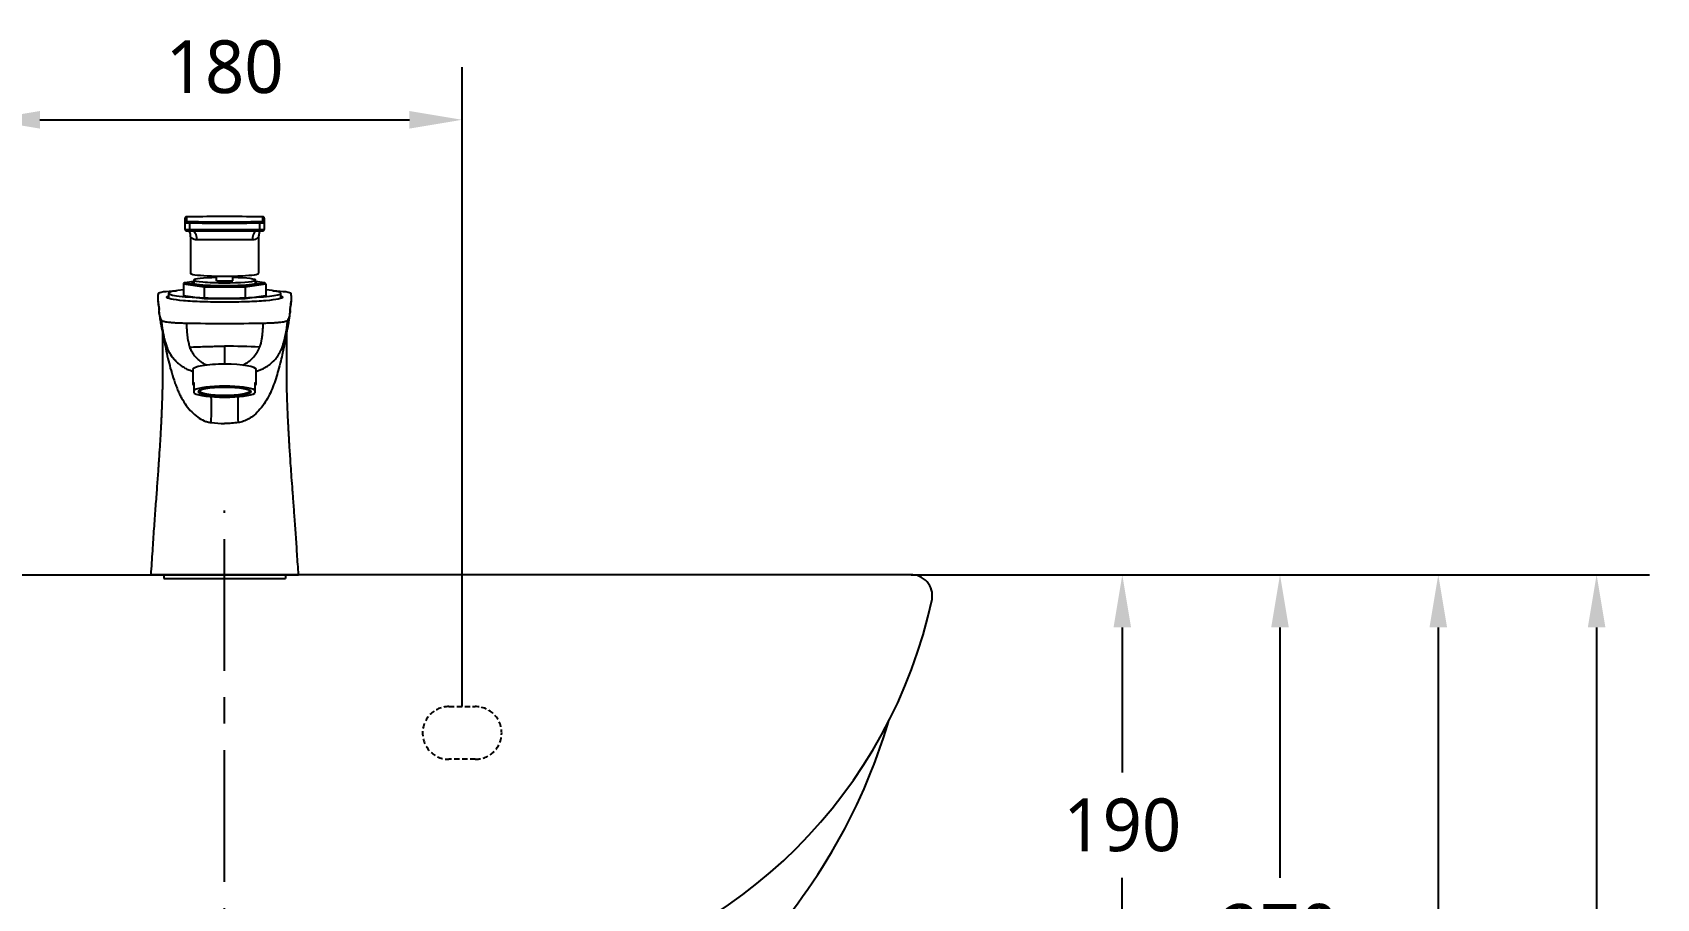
# Model space of a CAD drawing. Extents: x 6362 to 12807, y 0 to 2100.
# Drawn here: x 7489 to 8104, y 746 to 1075 of the extents above; entities that cross this region are included whole.
import ezdxf

# ---------------------------------------------------------------- set-up
doc = ezdxf.new("R2010")
doc.units = 0
doc.header["$LTSCALE"] = 20
doc.header["$MEASUREMENT"] = 0
for name, pattern in [('CENTER', [2, 1.25, -0.25, 0.25, -0.25]), ('HIDDEN', [0.375, 0.25, -0.125]), ('HIDDEN2', [0.1875, 0.125, -0.0625])]:
    doc.linetypes.add(name, pattern=pattern)
doc.layers.get('0').update_dxf_attribs({"linetype": 'CONTINUOUS'})
doc.layers.get('DEFPOINTS').update_dxf_attribs({"linetype": 'CONTINUOUS'})
for name, color, linetype in [('1', 1, 'CONTINUOUS'), ('7', 7, 'CONTINUOUS'), ('CENTER', 2, 'CENTER')]:
    doc.layers.add(name, color=color, linetype=linetype)
doc.layers.add('30', color=7, linetype='CONTINUOUS', true_color=0xffffff)
doc.styles.get("Standard").update_dxf_attribs({"font": 'NanumGothic.ttf'})
doc.dimstyles.get("Standard").update_dxf_attribs({"dimtxt": 2.5, "dimasz": 2, "dimexe": 2, "dimexo": 1, "dimgap": 1.5, "dimtad": 1, "dimdec": 0, "dimlfac": 10, "dimrnd": 0.5, "dimzin": 0, "dimdsep": 46, "dimtxsty": 'Standard', "dimcen": 0, "dimclrt": 2, "dimadec": 0, "dimazin": 0, "dimtfac": 1, "dimtdec": 0, "dimtmove": 0, "dimatfit": 3, "dimfxl": 1, "dimtolj": 1, "dimtzin": 0, "dimarcsym": 0})

# ---------------------------------------------------------------- blocks, each defined once
blk = doc.blocks.new('*D38')
at = {"color": 3, "lineweight": -2, "transparency": 16777216}
for p, q in [((8041.61, 869.14), (8101.61, 869.14)), ((8081.61, 849.14), (8081.61, 509.14)), ((8081.61, 129.14), (8081.61, 469.14)), ((8041.61, 109.14), (8101.61, 109.14))]:
    blk.add_line(p, q, dxfattribs=at)
at = {"color": 3, "transparency": 16777216}
for points in [[(8078.27, 849.14), (8084.94, 849.14), (8081.61, 869.14)], [(8078.27, 129.14), (8084.94, 129.14), (8081.61, 109.14)]]:
    blk.add_solid(points, dxfattribs=at)
at = {"layer": 'DEFPOINTS', "color": 0, "transparency": 16777216}
for p in [(8041.61, 869.14), (8041.61, 109.14), (8081.61, 109.14)]:
    blk.add_point(p, dxfattribs=at)
at = {"color": 2, "transparency": 16777216, "insert": (8081.61, 489.14), "char_height": 20, "attachment_point": 5}
blk.add_mtext('\\A1;760', dxfattribs=at)
blk = doc.blocks.new('*D40')
at = {"color": 3, "lineweight": -2, "transparency": 16777216}
for p, q in [((7981.61, 869.14), (8041.61, 869.14)), ((8021.61, 849.14), (8021.61, 724.16)), ((8021.61, 559.18), (8021.61, 684.16)), ((7594.12, 539.18), (8041.61, 539.18))]:
    blk.add_line(p, q, dxfattribs=at)
at = {"color": 3, "transparency": 16777216}
for points in [[(8018.27, 849.14), (8024.94, 849.14), (8021.61, 869.14)], [(8018.27, 559.18), (8024.94, 559.18), (8021.61, 539.18)]]:
    blk.add_solid(points, dxfattribs=at)
at = {"layer": 'DEFPOINTS', "color": 0, "transparency": 16777216}
for p in [(7981.61, 869.14), (7594.12, 539.18), (8021.61, 539.18)]:
    blk.add_point(p, dxfattribs=at)
at = {"color": 2, "transparency": 16777216, "insert": (8021.61, 704.16), "char_height": 20, "attachment_point": 5}
blk.add_mtext('\\A1;330', dxfattribs=at)
blk = doc.blocks.new('*D41')
at = {"color": 3, "lineweight": -2, "transparency": 16777216}
for p, q in [((7921.84, 869.14), (7981.61, 869.14)), ((7961.61, 849.14), (7961.61, 754.14)), ((7961.61, 619.14), (7961.61, 714.14)), ((7669.24, 599.14), (7981.61, 599.14))]:
    blk.add_line(p, q, dxfattribs=at)
at = {"color": 3, "transparency": 16777216}
for points in [[(7958.27, 849.14), (7964.94, 849.14), (7961.61, 869.14)], [(7958.27, 619.14), (7964.94, 619.14), (7961.61, 599.14)]]:
    blk.add_solid(points, dxfattribs=at)
at = {"layer": 'DEFPOINTS', "color": 0, "transparency": 16777216}
for p in [(7921.84, 869.14), (7669.24, 599.14), (7961.61, 599.14)]:
    blk.add_point(p, dxfattribs=at)
at = {"color": 2, "transparency": 16777216, "insert": (7961.61, 734.14), "char_height": 20, "attachment_point": 5}
blk.add_mtext('\\A1;270', dxfattribs=at)
blk = doc.blocks.new('*D42')
at = {"color": 3, "lineweight": -2, "transparency": 16777216}
for p, q in [((7821.84, 869.14), (7921.84, 869.14)), ((7901.84, 849.14), (7901.84, 794.14)), ((7901.84, 699.14), (7901.84, 754.14)), ((7592.16, 679.14), (7921.84, 679.14))]:
    blk.add_line(p, q, dxfattribs=at)
at = {"color": 3, "transparency": 16777216}
for points in [[(7898.51, 849.14), (7905.17, 849.14), (7901.84, 869.14)], [(7898.51, 699.14), (7905.17, 699.14), (7901.84, 679.14)]]:
    blk.add_solid(points, dxfattribs=at)
at = {"layer": 'DEFPOINTS', "color": 0, "transparency": 16777216}
for p in [(7821.84, 869.14), (7592.16, 679.14), (7901.84, 679.14)]:
    blk.add_point(p, dxfattribs=at)
at = {"color": 2, "transparency": 16777216, "insert": (7901.84, 774.14), "char_height": 20, "attachment_point": 5}
blk.add_mtext('\\A1;190', dxfattribs=at)
blk = doc.blocks.new('*D47')
at = {"layer": '1', "color": 3, "lineweight": -2, "transparency": 16777216}
for p, q in [((7471.62, 819.14), (7471.62, 1061.69)), ((7651.62, 819.14), (7651.62, 1061.69)), ((7491.62, 1041.69), (7631.62, 1041.69))]:
    blk.add_line(p, q, dxfattribs=at)
at = {"layer": '1', "color": 3, "transparency": 16777216}
for points in [[(7491.62, 1045.02), (7491.62, 1038.35), (7471.62, 1041.69)], [(7631.62, 1045.02), (7631.62, 1038.35), (7651.62, 1041.69)]]:
    blk.add_solid(points, dxfattribs=at)
at = {"layer": 'DEFPOINTS', "color": 0, "transparency": 16777216}
for p in [(7651.62, 1041.69), (7471.62, 819.14), (7651.62, 819.14)]:
    blk.add_point(p, dxfattribs=at)
at = {"layer": '1', "color": 2, "transparency": 16777216, "insert": (7561.62, 1061.69), "char_height": 20, "attachment_point": 5}
blk.add_mtext('\\A1;180', dxfattribs=at)

msp = doc.modelspace()

# ---------------------------------------------------------------- linework, layer by layer
at = {"ltscale": 0.5}
for p, q in [((7588.09155, 869.14286), (7535.13202, 869.14286)), ((7584.68678, 869.14286), (7538.54766, 869.14281)), ((7538.54766, 869.14281), (7538.54766, 867.66429)), ((7584.68678, 869.14286), (7584.68678, 867.66429))]:
    msp.add_line(p, q, dxfattribs=at)
at = {"color": 7, "linetype": 'HIDDEN'}
msp.add_line((7544.13285, 869.1429), (7544.13285, 869.14282), dxfattribs=at)
at = {"color": 7, "linetype": 'HIDDEN2', "ltscale": 0.8}
msp.add_lwpolyline([(7646.61722, 799.14283, -1), (7646.61722, 819.14283), (7656.61722, 819.14283, -1), (7656.61722, 799.14283)], format="xyb", close=True, dxfattribs=at)
at = {"layer": '1', "color": 7, "linetype": 'Continuous'}
for p, q in [((7546.61178, 1002.61637), (7546.61178, 1004.37027)), ((7547.11178, 1004.8702), (7547.11178, 1003.11629)), ((7576.11178, 1003.11629), (7576.11178, 1004.8702)), ((7576.61178, 1004.37027), (7576.61178, 1002.61637)), ((7546.61178, 1000.11675), (7546.61178, 1002.61637)), ((7548.28337, 1002.56942), (7548.28337, 1000.06981)), ((7548.61178, 997.25573), (7548.61178, 983.49798)), ((7574.61178, 983.49798), (7574.61178, 997.26955)), ((7574.94019, 1000.06981), (7574.94019, 1002.56942)), ((7576.61178, 1002.61637), (7576.61178, 1000.11675)), ((7553.81755, 978.21441), (7546.02332, 979.39101)), ((7546.02332, 979.39101), (7546.02332, 974.90814)), ((7549.96185, 980.40408), (7546.50116, 979.88166)), ((7549.96187, 980.39651), (7546.60067, 979.88911)), ((7546.60067, 979.88911), (7554.10622, 978.75608)), ((7549.96178, 980.8853), (7549.96178, 979.54512)), ((7554.10622, 978.75608), (7569.11733, 978.75608)), ((7558.51178, 980.61077), (7558.51178, 982.39776)), ((7558.51178, 980.61077), (7564.71178, 980.61077)), ((7564.71178, 980.61077), (7564.71178, 982.39776)), ((7569.11733, 978.75608), (7576.62289, 979.88911)), ((7577.20024, 979.39101), (7569.40601, 978.21441)), ((7576.62289, 979.88911), (7573.26169, 980.39651)), ((7576.7224, 979.88166), (7573.26171, 980.40408)), ((7573.26178, 979.54512), (7573.26178, 980.8853)), ((7577.20024, 979.39101), (7577.20024, 974.90814)), ((7540.31178, 975.90433), (7540.31178, 973.94781)), ((7553.81755, 973.73153), (7546.02332, 974.90814)), ((7569.40601, 978.21441), (7553.81755, 978.21441)), ((7553.81755, 978.21441), (7553.81755, 973.73153)), ((7569.40601, 973.73153), (7553.81755, 973.73153)), ((7569.40601, 978.21441), (7569.40601, 973.73153)), ((7577.20024, 974.90814), (7569.40601, 973.73153)), ((7582.91178, 973.94781), (7582.91178, 975.90433)), ((7561.61178, 955.79841), (7561.61178, 949.01105)), ((7549.61178, 946.92714), (7549.61178, 941.5107)), ((7550.11178, 939.15152), (7550.11178, 942.10594)), ((7573.11178, 942.10594), (7573.11178, 939.15152)), ((7573.61178, 941.5107), (7573.61178, 946.92714)), ((7550.11178, 937.96104), (7550.11178, 939.15152)), ((7552.11178, 939.09856), (7552.11178, 938.75018)), ((7571.11178, 938.75018), (7571.11178, 939.09856)), ((7573.11178, 939.15152), (7573.11178, 937.96104)), ((7538.54766, 867.66429), (7584.68678, 867.66429))]:
    msp.add_line(p, q, dxfattribs=at)
for centre, major_axis, ratio, start_param, end_param in [((7547.11178, 1004.37027), (0.5, 0), 0.999848, 1.570796327, 3.141592654), ((7549.61178, 1004.8702), (-2.5, 0), 0.017452, 5.171113031, 6.283185307), ((7561.61178, 1004.44614), (-29.6, 0), 0.017452, 4.25366493, 5.171113031), ((7573.61178, 1004.8702), (-2.5, 0), 0.017452, 3.919313652, 4.25366493), ((7573.61178, 1004.8702), (-2.5, 0), 0.017452, 3.141592654, 3.919313456), ((7576.11178, 1004.37027), (0.5, 0), 0.999848, 0, 1.570796327), ((7547.11178, 1002.61637), (0.5, 0), 0.999848, 1.570796327, 3.141592654), ((7549.61178, 1002.61637), (3, 0), 0.017452, 3.141592654, 4.25366493), ((7549.61178, 1000.11675), (-3, 0), 0.017452, 0, 1.112072276), ((7549.61178, 1003.11629), (-2.5, 0), 0.017452, 0, 0.265054879), ((7549.61178, 1003.11629), (-2.5, 0), 0.017452, 0.265055404, 1.112072276), ((7549.61178, 999.61683), (2.5, 0), 0.017452, 3.834987354, 4.25366493), ((7548.50477, 1002.57725), (0.00431, 0.49998), 0.442737, 0.019465208, 1.590261535), ((7561.61178, 1003.04043), (30.1, 0), 0.017452, 4.25366493, 5.171113031), ((7561.61178, 1000.54081), (-30.1, 0), 0.017452, 1.112072276, 2.029520377), ((7548.50477, 1000.07763), (0.00431, 0.49998), 0.442737, 1.590261535, 3.161057862), ((7561.61178, 1003.54036), (-29.6, 0), 0.017452, 1.112072276, 2.029520377), ((7561.61178, 1000.04089), (29.6, 0), 0.017452, 4.25366493, 5.171113031), ((7547.11178, 995.84277), (-0.11889, -4.99859), 0.806122, 1.641637388, 2.4303569), ((7576.11178, 995.84277), (0.11889, -4.99859), 0.806122, 3.852828407, 4.641547919), ((7573.61178, 1003.11629), (-2.5, 0), 0.017452, 2.029520377, 2.733357725), ((7574.71879, 1002.57725), (-0.00431, 0.49998), 0.442737, 4.692923772, 6.263720099), ((7574.71879, 1000.07763), (-0.00431, 0.49998), 0.442737, 3.122127445, 4.692923772), ((7573.61178, 999.61683), (2.5, 0), 0.017452, 5.171113031, 5.500686255), ((7573.61178, 1002.61637), (3, 0), 0.017452, 5.171113031, 6.283185307), ((7573.61178, 1000.11675), (-3, 0), 0.017452, 2.029520377, 3.141592654), ((7573.61178, 1003.11629), (-2.5, 0), 0.017452, 2.733358072, 3.141592654), ((7576.11178, 1002.61637), (0.5, 0), 0.999848, 0, 1.570796327), ((7561.61178, 996.02936), (13, 0), 0.009298, 0.634183841, 2.507408813), ((7546.60067, 979.39101), (0.57735, 0), 0.86273, 1.570796327, 3.141592654), ((7561.61178, 979.88911), (12.3, 0), 0.087156, 2.815063332, 6.283185307), ((7561.61178, 983.49798), (-13, 0), 0.087156, 0, 3.141592654), ((7561.61178, 979.59025), (-12, 0), 0.087156, 6.040987991, 6.228796494), ((7561.61178, 980.8853), (-11.65, 0), 0.087156, 4.98168237, 6.283185307), ((7561.61178, 980.8853), (-11.65, 0), 0.087156, 0, 1.57079634), ((7554.10622, 978.25799), (0.03749, 0.49954), 0.572989, 0.130245065, 1.701041392), ((7561.61178, 980.8853), (-11.65, 0), 0.087156, 1.570796288, 4.443095563), ((7569.11733, 978.25799), (-0.03749, 0.49954), 0.572989, 4.582143916, 6.152940242), ((7561.61178, 979.59025), (-12, 0), 0.087156, 3.195981588, 3.383790019), ((7561.61178, 979.88911), (12.3, 0), 0.087156, 0, 0.326529384), ((7576.62289, 979.39101), (0.57735, 0), 0.86273, 0, 1.570796327), ((7561.61178, 975.90433), (21.3, 0), 0.087156, 2.391930121, 6.283185307), ((7561.61178, 975.90433), (21.3, 0), 0.087156, 0, 0.749662558), ((7561.61178, 946.92714), (-12, 0), 0.173648, 4.712388959, 6.283185307), ((7561.61178, 946.92714), (-12, 0), 0.173648, 3.141592892, 4.712389043), ((7561.61178, 941.5107), (12, 0), 0.173648, 2.85190566, 3.431279648), ((7561.61178, 941.5107), (12, 0), 0.173648, 5.993498313, 6.572872301), ((7561.61178, 938.55628), (-12, 0), 0.173648, 3.431279648, 5.993498313), ((7561.61178, 938.55628), (-12, 0), 0.173648, 0.289686994, 2.85190566), ((7551.93382, 925.36327), (1.64152, 21.43724), 0.207191, 4.797038507, 5.28355879), ((7571.28974, 925.36327), (-1.64152, 21.43724), 0.207191, 0.999626518, 1.4861468)]:
    msp.add_ellipse(centre, major_axis=major_axis, ratio=ratio, start_param=start_param, end_param=end_param, dxfattribs=at)
msp.add_ellipse((7561.61178, 938.55628), major_axis=(-10, 0), ratio=0.173648, dxfattribs=at)
for points, knots in [([(7548.50046, 1004.90938), (7548.39119, 1004.90844), (7548.08743, 1004.90529), (7547.64923, 1004.89853), (7547.26197, 1004.88671), (7547.13162, 1004.88015), (7547.01415, 1004.86497), (7546.9165, 1004.83455), (7546.81541, 1004.78071), (7546.70917, 1004.681), (7546.63027, 1004.53682), (7546.61233, 1004.42771), (7546.61178, 1004.37027)], [0, 0, 0, 0, 0.108226032, 0.316180683, 0.52548979, 0.739767635, 0.79357157, 0.819276822, 0.855693019, 0.899489584, 0.950318517, 1, 1, 1, 1]), ([(7576.61178, 1004.37027), (7576.61099, 1004.43562), (7576.59064, 1004.54437), (7576.51279, 1004.67952), (7576.42307, 1004.76746), (7576.33571, 1004.82106), (7576.26408, 1004.84888), (7576.21346, 1004.8621), (7576.16981, 1004.87016), (7576.10553, 1004.87792), (7575.98913, 1004.88525), (7575.75412, 1004.894), (7575.49856, 1004.89879), (7575.38429, 1004.90053)], [0, 0, 0, 0, 0.074842105, 0.13400593, 0.183608255, 0.225830591, 0.260029563, 0.288048615, 0.320704839, 0.37932025, 0.5523057, 0.821668093, 1, 1, 1, 1]), ([(7546.61178, 1000.11675), (7546.61257, 1000.0514), (7546.63292, 999.94266), (7546.71076, 999.80751), (7546.80049, 999.71957), (7546.88784, 999.66597), (7546.95948, 999.63814), (7547.0101, 999.62492), (7547.05376, 999.61687), (7547.1179, 999.6091), (7547.23635, 999.60181), (7547.4297, 999.59407), (7547.6381, 999.59018), (7547.69629, 999.58922)], [0, 0, 0, 0, 0.081688841, 0.146265117, 0.200405182, 0.24649012, 0.283817696, 0.314399999, 0.350043693, 0.414021384, 0.602831961, 0.896836277, 1, 1, 1, 1]), ([(7548.04673, 999.58838), (7548.13121, 999.42712), (7548.31071, 999.03379), (7548.51279, 998.35531), (7548.61686, 997.73318), (7548.60373, 997.35882), (7548.59594, 997.2566)], [0, 0, 0, 0, 0.230280232, 0.538782149, 0.874549145, 1, 1, 1, 1]), ([(7551.13956, 996.10098), (7550.3047, 996.09042), (7549.66505, 996.4275), (7548.82793, 997.03352), (7548.61322, 997.29404), (7548.6118, 997.28498)], [0, 0, 0, 0, 0.507359728, 0.507359728, 1, 1, 1, 1]), ([(7574.61177, 997.28493), (7574.61114, 997.29506), (7574.39408, 997.03172), (7573.55357, 996.42463), (7572.92062, 996.0904), (7572.084, 996.10098)], [0, 0, 0, 0, 0.492763741, 0.492763741, 1, 1, 1, 1]), ([(7574.62537, 997.27043), (7574.61935, 997.36155), (7574.6097, 997.69105), (7574.69076, 998.23809), (7574.85709, 998.87489), (7575.0366, 999.31337), (7575.14984, 999.53945), (7575.17565, 999.58894)], [0, 0, 0, 0, 0.112511617, 0.408135128, 0.679943841, 0.928860697, 1, 1, 1, 1]), ([(7575.37759, 999.58632), (7575.4392, 999.58718), (7575.66993, 999.59076), (7575.95724, 999.60045), (7576.0922, 999.60686), (7576.20939, 999.62205), (7576.30706, 999.65248), (7576.40814, 999.70632), (7576.51439, 999.80603), (7576.59329, 999.95021), (7576.61123, 1000.05932), (7576.61178, 1000.11675)], [0, 0, 0, 0, 0.092606526, 0.370349072, 0.654684879, 0.726079967, 0.76018953, 0.808511972, 0.866627788, 0.934075197, 1, 1, 1, 1]), ([(7536.86093, 970.29969), (7536.82088, 970.44174), (7536.61691, 971.21292), (7536.37889, 972.61396), (7536.35205, 974.34846), (7536.48467, 975.45343), (7536.56951, 975.92907)], [0, 0, 0, 0, 0.075727638, 0.41110137, 0.746475102, 1, 1, 1, 1]), ([(7536.40758, 972.85416), (7536.46363, 972.11003), (7536.57288, 970.98829), (7536.71973, 969.84614), (7536.7723, 969.46791)], [0, 0, 0, 0, 0.670460059, 1, 1, 1, 1]), ([(7536.56951, 975.92907), (7536.60575, 976.13233), (7537.15519, 976.33406), (7539.57205, 976.66511), (7541.31916, 976.788), (7543.36682, 976.84939)], [0, 0, 0, 0, 0.518456859, 0.518456859, 1, 1, 1, 1]), ([(7582.92343, 974.8893), (7583.37586, 974.73552), (7583.98477, 974.3265), (7582.43235, 973.66693), (7577.58512, 973.02641), (7570.23594, 972.60394), (7561.61178, 972.44975), (7552.98762, 972.60394), (7545.63844, 973.02641), (7540.7912, 973.66693), (7539.23879, 974.3265), (7539.8477, 974.73552), (7540.30013, 974.8893)], [0, 0, 0, 0, 0.068267658, 0.176200742, 0.284133825, 0.392066906, 0.499999986, 0.607933066, 0.715866147, 0.82379923, 0.931732314, 1, 1, 1, 1]), ([(7579.90619, 976.84787), (7581.9351, 976.78575), (7583.67599, 976.66211), (7586.0636, 976.33433), (7586.61783, 976.13223), (7586.65405, 975.92907)], [0, 0, 0, 0, 0.479538408, 0.479538408, 1, 1, 1, 1]), ([(7586.65405, 975.92907), (7586.73888, 975.45343), (7586.87151, 974.34846), (7586.84467, 972.61396), (7586.60665, 971.21292), (7586.40267, 970.44174), (7586.36263, 970.29969)], [0, 0, 0, 0, 0.253524898, 0.58889863, 0.924272362, 1, 1, 1, 1]), ([(7586.44761, 969.4408), (7586.45759, 969.51258), (7586.60547, 970.59213), (7586.72272, 971.69372), (7586.80717, 972.74345)], [0, 0, 0, 0, 0.066579786, 1, 1, 1, 1]), ([(7537.76091, 965.46521), (7537.54577, 965.97625), (7537.13741, 967.11634), (7536.86265, 968.37552), (7536.76806, 969.12331), (7536.75478, 969.24196)], [0, 0, 0, 0, 0.40612002, 0.90577848, 1, 1, 1, 1]), ([(7536.78701, 969.59536), (7536.80035, 969.65384), (7536.81574, 969.71233), (7536.85225, 969.85895), (7536.8781, 969.97239), (7536.88456, 970.08583), (7536.88481, 970.11113)], [0, 0, 0, 0, 0.340221193, 0.340221193, 0.852893351, 1, 1, 1, 1]), ([(7536.90916, 967.65181), (7536.95869, 967.21309), (7537.06428, 966.3735), (7537.24047, 965.20072), (7537.40987, 964.20761), (7537.55531, 963.431), (7537.71163, 962.64959), (7537.90359, 961.75707), (7538.13627, 960.76723), (7538.40203, 959.72428), (7538.69934, 958.63924), (7539.07822, 957.37664), (7539.37747, 956.42762), (7539.56407, 955.90546), (7539.58131, 955.85755)], [0, 0, 0, 0, 0.110438091, 0.210546732, 0.292385684, 0.355938966, 0.401208262, 0.479318371, 0.568998646, 0.645501788, 0.739207966, 0.852862692, 0.986475033, 1, 1, 1, 1]), ([(7583.64388, 955.86513), (7583.71461, 956.06742), (7583.88253, 956.55851), (7584.09597, 957.22665), (7584.28017, 957.82545), (7584.40737, 958.2525), (7584.51618, 958.62723), (7584.61898, 958.99043), (7584.71831, 959.35051), (7584.81427, 959.70754), (7584.90692, 960.06144), (7585.00209, 960.43486), (7585.11725, 960.90042), (7585.26565, 961.52597), (7585.45227, 962.36261), (7585.66722, 963.41121), (7585.89776, 964.67108), (7586.12429, 966.10811), (7586.25437, 967.12313), (7586.31379, 967.64884)], [0, 0, 0, 0, 0.055751452, 0.135469658, 0.184650407, 0.221681645, 0.255430999, 0.288313446, 0.320329946, 0.351481552, 0.381769428, 0.411194858, 0.4454274, 0.496413606, 0.564528622, 0.649760094, 0.752090931, 0.87149813, 1, 1, 1, 1]), ([(7586.46878, 969.24196), (7586.4555, 969.12331), (7586.3609, 968.37552), (7586.08614, 967.11634), (7585.67778, 965.97625), (7585.46265, 965.46521)], [0, 0, 0, 0, 0.09422152, 0.59387998, 1, 1, 1, 1]), ([(7586.33875, 970.11111), (7586.339, 970.08583), (7586.34546, 969.97238), (7586.37131, 969.85895), (7586.40776, 969.7126), (7586.42307, 969.65438), (7586.43637, 969.59615)], [0, 0, 0, 0, 0.147304916, 0.660784098, 0.660784098, 1, 1, 1, 1]), ([(7538.04409, 961.17513), (7538.04591, 960.10833), (7538.05035, 957.44404), (7538.05711, 953.34781), (7538.06209, 949.05194), (7538.07205, 945.25295), (7538.06378, 941.95094), (7538.00255, 939.14695), (7537.9293, 936.84119), (7537.86743, 935.03307), (7537.8182, 933.7081), (7537.78051, 932.74138), (7537.74999, 931.98538), (7537.71896, 931.23912), (7537.68144, 930.36388), (7537.62845, 929.17372), (7537.54487, 927.38967), (7537.41793, 924.86901), (7537.23475, 921.53849), (7536.99027, 917.48653), (7536.67757, 912.71341), (7536.29287, 907.21922), (7535.83675, 901.00367), (7535.31892, 894.06586), (7534.75448, 886.40431), (7534.19194, 878.01529), (7533.80732, 872.18105), (7533.61193, 869.14286)], [0, 0, 0, 0, 0.034737516, 0.086756098, 0.133385808, 0.174622925, 0.210463486, 0.240904844, 0.265945193, 0.2855825, 0.299815221, 0.309118223, 0.317083382, 0.32445159, 0.333437919, 0.345611472, 0.363229905, 0.39156082, 0.427736172, 0.471758556, 0.523631744, 0.583360152, 0.650948662, 0.72640171, 0.809723412, 0.90092013, 1, 1, 1, 1]), ([(7539.53411, 956.096), (7539.40397, 956.52562), (7539.15096, 957.36085), (7538.69518, 959.11692), (7538.23022, 961.35066), (7537.90823, 963.63509), (7537.79731, 965.01307), (7537.76091, 965.46521)], [0, 0, 0, 0, 0.142719554, 0.277458785, 0.56627007, 0.857683822, 1, 1, 1, 1]), ([(7547.07462, 964.4563), (7546.7499, 964.46269), (7546.10671, 964.4779), (7544.8551, 964.51785), (7543.37383, 964.58521), (7541.78082, 964.69127), (7540.41321, 964.81897), (7539.30218, 964.96434), (7538.47112, 965.12325), (7537.93691, 965.29155), (7537.78533, 965.40721), (7537.76091, 965.4652)], [0, 0, 0, 0, 0.062499865, 0.125000071, 0.250000481, 0.375000892, 0.500001303, 0.625001713, 0.750002124, 0.875002535, 1, 1, 1, 1]), ([(7538.35164, 960.28576), (7538.48299, 959.41243), (7538.6474, 958.39827), (7539.03275, 956.23102), (7539.25428, 955.07834), (7539.99408, 951.541), (7540.58917, 949.08006), (7541.28193, 946.60261)], [0, 0, 0, 0, 0.245828461, 0.245828461, 0.497218974, 0.497218974, 1, 1, 1, 1]), ([(7547.07462, 964.4563), (7547.10409, 964.07094), (7547.16303, 963.30028), (7547.25678, 961.77235), (7547.41109, 959.88179), (7547.70344, 958.00533), (7548.05116, 956.53688), (7548.28156, 955.81489), (7548.39285, 955.46614)], [0, 0, 0, 0, 0.125141221, 0.250268547, 0.500038578, 0.749324067, 0.878915328, 1, 1, 1, 1]), ([(7576.14893, 964.4563), (7576.12718, 964.17392), (7576.09546, 963.75121), (7576.05532, 963.18943), (7576.01838, 962.62895), (7575.9744, 961.93079), (7575.90903, 961.09684), (7575.83089, 960.26688), (7575.73346, 959.44128), (7575.63233, 958.75721), (7575.5494, 958.28083), (7575.4983, 958.00938), (7575.45805, 957.80619), (7575.41584, 957.60341), (7575.35686, 957.3336), (7575.24648, 956.86302), (7575.10335, 956.32916), (7574.96219, 955.86609), (7574.88334, 955.62293), (7574.84624, 955.51162), (7574.83075, 955.46612)], [0, 0, 0, 0, 0.091545092, 0.137317638, 0.183090184, 0.274635276, 0.366180368, 0.45772546, 0.549270552, 0.640815644, 0.68658819, 0.709474463, 0.732360736, 0.755247009, 0.778133282, 0.823905828, 0.91545092, 0.961223465, 0.984109738, 1, 1, 1, 1]), ([(7585.46265, 965.46521), (7585.43823, 965.40722), (7585.28665, 965.29155), (7584.75244, 965.12325), (7583.92138, 964.96434), (7582.81035, 964.81897), (7581.44274, 964.69127), (7579.84973, 964.58521), (7578.36846, 964.51785), (7577.11685, 964.4779), (7576.47366, 964.46269), (7576.14894, 964.4563)], [0, 0, 0, 0, 0.124998404, 0.24999868, 0.374998957, 0.499999233, 0.62499951, 0.749999787, 0.875000063, 0.937500202, 1, 1, 1, 1]), ([(7583.6895, 956.09599), (7583.7164, 956.1812), (7583.77178, 956.36052), (7583.88311, 956.72973), (7584.07685, 957.39627), (7584.33549, 958.36438), (7584.61126, 959.53373), (7584.85237, 960.70984), (7585.05873, 961.89187), (7585.20167, 962.8811), (7585.29856, 963.67458), (7585.38381, 964.46931), (7585.43462, 965.0666), (7585.46265, 965.46521)], [0, 0, 0, 0, 0.0286099, 0.059945065, 0.122615394, 0.247956052, 0.37329671, 0.498637368, 0.623978026, 0.749318684, 0.811989013, 0.874659342, 1, 1, 1, 1]), ([(7589.61163, 869.14286), (7589.44028, 871.78241), (7589.10556, 876.85347), (7588.62572, 884.14906), (7588.14455, 890.81911), (7587.69585, 896.86617), (7587.29179, 902.29142), (7586.94098, 907.09567), (7586.64599, 911.27929), (7586.40578, 914.84239), (7586.22816, 917.61086), (7586.10156, 919.67504), (7586.01571, 921.12532), (7585.95252, 922.22631), (7585.90336, 923.10349), (7585.85599, 923.96637), (7585.79914, 925.0289), (7585.72846, 926.39797), (7585.64109, 928.17446), (7585.53617, 930.46387), (7585.41606, 933.35325), (7585.29199, 936.8513), (7585.1638, 940.95799), (7585.15019, 945.67452), (7585.16498, 950.99785), (7585.17084, 956.22984), (7585.17681, 959.68727), (7585.17942, 961.16787)], [0, 0, 0, 0, 0.086086602, 0.165394577, 0.237929443, 0.303696624, 0.362699644, 0.414941474, 0.460425274, 0.499154161, 0.531130937, 0.550683779, 0.566440568, 0.578401925, 0.586568289, 0.595030305, 0.606533689, 0.621209328, 0.63966345, 0.664444689, 0.695834266, 0.733829274, 0.778425869, 0.829620355, 0.887408865, 0.951784171, 1, 1, 1, 1]), ([(7541.87628, 951.56107), (7541.7826, 951.68374), (7541.2614, 952.38723), (7540.37597, 953.80514), (7539.8129, 955.33735), (7539.53411, 956.096)], [0, 0, 0, 0, 0.098598617, 0.553687598, 1, 1, 1, 1]), ([(7539.53411, 956.096), (7539.53411, 956.09591), (7539.53412, 956.09571), (7539.53414, 956.09533), (7539.53417, 956.09465), (7539.53424, 956.0933), (7539.53438, 956.09059), (7539.53469, 956.08516), (7539.53541, 956.07426), (7539.53725, 956.05231), (7539.54254, 956.00784), (7539.55581, 955.93627), (7539.57247, 955.87709), (7539.58343, 955.84429)], [0, 0, 0, 0, 0.001196838, 0.002393676, 0.004787352, 0.009574701, 0.019149391, 0.038298737, 0.076597302, 0.153193929, 0.306385278, 0.612761018, 1, 1, 1, 1]), ([(7539.59086, 955.82307), (7539.83857, 955.09304), (7540.48959, 953.67579), (7541.28949, 952.21848), (7541.86591, 951.57756), (7541.8788, 951.56332)], [0, 0, 0, 0, 0.489812393, 0.988641941, 1, 1, 1, 1]), ([(7554.78897, 948.57958), (7554.58983, 948.68525), (7554.16095, 948.92292), (7553.5153, 949.31668), (7552.85578, 949.76371), (7552.21861, 950.24492), (7551.70916, 950.6753), (7551.31623, 951.03775), (7551.02938, 951.31874), (7550.75091, 951.60894), (7550.48137, 951.90846), (7550.22127, 952.21734), (7549.8879, 952.64162), (7549.49787, 953.19514), (7549.07742, 953.89601), (7548.70904, 954.63173), (7548.4965, 955.16425), (7548.39963, 955.44609), (7548.39281, 955.46612)], [0, 0, 0, 0, 0.071439664, 0.155271827, 0.23910399, 0.322936153, 0.406768316, 0.448684397, 0.490600479, 0.53251656, 0.574432642, 0.616348723, 0.658264804, 0.742096967, 0.82592913, 0.909761293, 0.993593456, 1, 1, 1, 1]), ([(7548.39283, 955.46614), (7549.31035, 955.50711), (7551.11825, 955.58781), (7553.84336, 955.68004), (7556.50417, 955.74727), (7559.08728, 955.79001), (7560.78174, 955.79564), (7561.61178, 955.79841)], [0, 0, 0, 0, 0.213570853, 0.420826826, 0.62128573, 0.81448691, 1, 1, 1, 1]), ([(7568.51838, 948.62494), (7568.80923, 948.78116), (7570.30661, 949.63826), (7572.24593, 951.16983), (7573.74849, 953.17856), (7574.44457, 954.44614), (7574.70392, 955.13121), (7574.83071, 955.46614)], [0, 0, 0, 0, 0.105835127, 0.552131079, 0.77526084, 0.890127671, 1, 1, 1, 1]), ([(7581.33846, 951.54718), (7581.47627, 951.72783), (7581.8109, 952.18804), (7582.17631, 952.75781), (7582.44555, 953.22377), (7582.62092, 953.54057), (7582.91636, 954.11084), (7583.22501, 954.79773), (7583.46449, 955.42638), (7583.59193, 955.79283), (7583.65486, 955.98647), (7583.68694, 956.08787), (7583.6895, 956.09599)], [0, 0, 0, 0, 0.144838517, 0.357473076, 0.410631715, 0.463790355, 0.570107634, 0.782742193, 0.889059472, 0.942218112, 0.995376752, 1, 1, 1, 1]), ([(7584.74193, 959.44441), (7584.6111, 958.61663), (7584.26965, 956.59466), (7583.64916, 953.47693), (7582.86722, 950.03774), (7582.26865, 947.8163), (7581.94163, 946.60261)], [0, 0, 0, 0, 0.214083957, 0.497581841, 0.725504691, 1, 1, 1, 1]), ([(7583.68945, 956.096), (7583.6842, 956.04535), (7583.6763, 955.96916), (7583.65526, 955.89063), (7583.647, 955.86437)], [0, 0, 0, 0, 0.664912866, 1, 1, 1, 1]), ([(7542.99828, 950.25252), (7542.96837, 950.28353), (7542.58622, 950.6832), (7542.21104, 951.12271), (7541.87628, 951.56107)], [0, 0, 0, 0, 0.078172441, 1, 1, 1, 1]), ([(7542.80556, 950.48265), (7542.91812, 950.35078), (7543.39083, 949.81982), (7544.25264, 949.07729), (7545.4485, 948.18476), (7546.87261, 947.35398), (7548.28716, 946.72786), (7549.2289, 946.41758), (7549.60665, 946.3088)], [0, 0, 0, 0, 0.067910634, 0.281961615, 0.496438461, 0.699118545, 0.880359401, 1, 1, 1, 1]), ([(7573.61149, 946.31181), (7573.75444, 946.35277), (7574.35468, 946.53397), (7575.42178, 946.92836), (7576.75519, 947.57735), (7577.99327, 948.3387), (7579.05194, 949.15212), (7579.77224, 949.7604), (7580.14746, 950.1806), (7580.18783, 950.22663)], [0, 0, 0, 0, 0.049501703, 0.207933854, 0.372580037, 0.551751799, 0.752993682, 0.973254969, 1, 1, 1, 1]), ([(7580.18693, 950.21322), (7580.29741, 950.32654), (7580.62142, 950.66984), (7581.00513, 951.11815), (7581.27396, 951.46263), (7581.33846, 951.54718)], [0, 0, 0, 0, 0.279966653, 0.825926947, 1, 1, 1, 1]), ([(7581.34476, 951.56332), (7581.35765, 951.57756), (7581.41407, 951.64029), (7581.46887, 951.70401), (7581.51031, 951.75377)], [0, 0, 0, 0, 0.227444701, 1, 1, 1, 1]), ([(7541.28193, 946.60261), (7541.63494, 945.3402), (7542.02332, 944.14671), (7542.65208, 942.27219), (7542.86802, 941.65641), (7543.31372, 940.46817), (7543.5437, 939.89129), (7544.01828, 938.75573), (7544.26233, 938.20252), (7544.76865, 937.15295), (7545.03175, 936.64989), (7545.85279, 935.16851), (7546.44373, 934.22335), (7547.72418, 932.46277), (7548.41118, 931.65163), (7549.84836, 930.18259), (7550.60531, 929.52081), (7552.1903, 928.3873), (7553.00623, 927.92202), (7554.26019, 927.38715), (7554.68008, 927.23613), (7555.56191, 926.99154), (7556.0222, 926.8984), (7556.49831, 926.83686)], [0, 0, 0, 0, 0.125, 0.125, 0.1875, 0.1875, 0.25, 0.25, 0.3125, 0.3125, 0.375, 0.375, 0.5, 0.5, 0.625, 0.625, 0.75, 0.75, 0.875, 0.875, 0.9375, 0.9375, 1, 1, 1, 1]), ([(7581.94163, 946.60261), (7581.62915, 945.56371), (7581.00494, 943.48836), (7579.91712, 940.40456), (7578.64473, 937.41497), (7577.04347, 934.55643), (7575.13067, 931.92415), (7573.02154, 929.79807), (7570.9001, 928.27092), (7568.85742, 927.25817), (7567.41657, 926.97346), (7566.72525, 926.83686)], [0, 0, 0, 0, 0.124897647, 0.249498282, 0.373782948, 0.498535701, 0.628587242, 0.748541199, 0.84038449, 0.923417089, 1, 1, 1, 1]), ([(7571.11178, 938.75017), (7571.11178, 938.31829), (7570.08793, 937.88907), (7566.57065, 937.27831), (7564.09887, 937.10052), (7559.12469, 937.10052), (7556.6529, 937.27831), (7553.13562, 937.88907), (7552.11178, 938.31829), (7552.11178, 938.93761), (7552.30463, 939.12455), (7552.66669, 939.30108)], [0, 0, 0, 0, 0.225530003, 0.225530003, 0.451060006, 0.451060006, 0.676590009, 0.676590009, 0.902120012, 0.902120012, 1, 1, 1, 1]), ([(7566.72525, 926.83686), (7565.87257, 926.74002), (7564.18675, 926.54858), (7562.46344, 926.51861), (7561.61178, 926.5038)], [0, 0, 0, 0, 0.505797528, 1, 1, 1, 1]), ([(7561.61178, 869.14286), (7560.72879, 869.14286), (7559.84579, 869.14286), (7558.0877, 869.14286), (7556.99382, 869.14286), (7555.69589, 869.14286), (7554.835, 869.14286), (7553.34126, 869.14286), (7551.25105, 869.14286), (7548.83542, 869.14286), (7546.53301, 869.14286), (7544.36498, 869.14286), (7542.34976, 869.14286), (7540.5059, 869.14286), (7538.29713, 869.14286), (7536.49474, 869.14286), (7535.15047, 869.14286), (7534.5101, 869.14286), (7534.12222, 869.14286), (7533.81928, 869.14286), (7533.68806, 869.14286), (7533.64444, 869.14286)], [0, 0, 0, 0, 0.06250781, 0.06250781, 0.125015621, 0.140642573, 0.156269526, 0.187523431, 0.250031241, 0.312539051, 0.375046862, 0.437554672, 0.500062482, 0.562570292, 0.625078103, 0.750093723, 0.812601533, 0.875109344, 0.906363249, 0.937617154, 1, 1, 1, 1]), ([(7561.61178, 869.14286), (7562.49477, 869.14286), (7563.37776, 869.14286), (7565.13586, 869.14286), (7566.22973, 869.14286), (7567.52767, 869.14286), (7568.38856, 869.14286), (7569.8823, 869.14286), (7571.9725, 869.14286), (7574.38814, 869.14286), (7576.69054, 869.14286), (7578.85857, 869.14286), (7580.8738, 869.14286), (7582.71765, 869.14286), (7584.92643, 869.14286), (7586.72882, 869.14286), (7588.07309, 869.14286), (7588.71346, 869.14286), (7589.10134, 869.14286), (7589.40459, 869.14286), (7589.53594, 869.14286), (7589.57947, 869.14286), (7589.57951, 869.14286)], [0, 0, 0, 0, 0.062496096, 0.062496096, 0.124992192, 0.140616216, 0.15624024, 0.187488288, 0.249984383, 0.312480479, 0.374976575, 0.437472671, 0.499968767, 0.562464863, 0.624960958, 0.74995315, 0.812449246, 0.874945342, 0.90619339, 0.937441438, 0.999937533, 1, 1, 1, 1])]:
    msp.add_open_spline(points, degree=3, knots=knots, dxfattribs=at)
for points, degree in [([(7540.21631, 974.10039), (7540.17898, 974.06763), (7540.15156, 974.03479), (7540.1342, 974.00191)], 3), ([(7583.11181, 973.92116), (7583.11549, 974.0046), (7583.05173, 974.08794), (7582.92377, 974.17048)], 3), ([(7586.8109, 972.79005), (7586.8126, 972.81141), (7586.8143, 972.83278), (7586.81598, 972.85416)], 3), ([(7536.75478, 969.24196), (7536.74944, 969.28965), (7536.7493, 969.33736), (7536.75282, 969.38506)], 3), ([(7536.9078, 967.65199), (7536.84693, 968.18097), (7536.79593, 968.71109), (7536.75478, 969.24196)], 3), ([(7586.31572, 967.65163), (7586.41421, 968.51257), (7586.47072, 969.3853)], 2), ([(7586.3215, 967.70817), (7586.38027, 968.22141), (7586.42932, 968.73286), (7586.46878, 969.24196)], 3), ([(7586.47074, 969.38513), (7586.47426, 969.33741), (7586.47412, 969.28968), (7586.46878, 969.24196)], 3), ([(7561.61178, 964.31453), (7556.70539, 964.31453), (7551.85999, 964.36203), (7547.07462, 964.4563)], 3), ([(7576.14894, 964.4563), (7571.36357, 964.36203), (7566.51817, 964.31453), (7561.61178, 964.31453)], 3), ([(7539.58343, 955.84429), (7539.58737, 955.83252), (7539.59152, 955.82077), (7539.59588, 955.80907)], 3), ([(7574.83072, 955.46614), (7570.56622, 955.66686), (7566.14104, 955.79841), (7561.61178, 955.79841)], 3), ([(7582.82909, 953.93065), (7583.13673, 954.55516), (7583.4139, 955.17824), (7583.6327, 955.82307)], 3), ([(7583.647, 955.86437), (7583.64203, 955.84858), (7583.63662, 955.83281), (7583.63083, 955.81714)], 3), ([(7542.11024, 951.25958), (7542.80556, 950.48265)], 1), ([(7570.40586, 939.36992), (7570.86507, 939.17353), (7571.11178, 938.96218), (7571.11178, 938.75017)], 3), ([(7556.49831, 926.83686), (7558.19532, 926.61755), (7559.89698, 926.50474), (7561.61178, 926.5038)], 3)]:
    msp.add_open_spline(points, degree=degree, dxfattribs=at)
at = {"layer": '30', "color": 7, "linetype": 'Continuous'}
msp.add_line((7576.82783, 869.14286), (7546.39573, 869.14286), dxfattribs=at)
at = {"layer": '7'}
for p in [(7301.39455, 869.14283), (7821.83989, 869.14283)]:
    msp.add_line(p, (7561.61722, 869.14283), dxfattribs=at)
for centre, radius, start, end in [((7821.83989, 861.14283), 8, 350.46371716, 92.31517431), ((7644.19952, 899.69174), 189.76636, 282.1021031, 347.87043759), ((7602.23052, 875.775), 220, 315.40983914, 343.51876807)]:
    msp.add_arc(centre, radius, start, end, dxfattribs=at)
at = {"layer": 'CENTER', "color": 1, "linetype": 'CENTER', "ltscale": 2}
msp.add_line((7561.61722, 352.66277), (7561.61722, 893.45344), dxfattribs=at)

# ---------------------------------------------------------------- dimensions: what is measured, and where the dimension line sits
for base, p1, p2, picture, middle in [((7901.83989, 679.14283), (7821.83989, 869.14283), (7592.16075, 679.14283), '*D42', (7901.83989, 774.14283)), ((8021.60612, 539.18161), (7981.60612, 869.14283), (7594.11722, 539.18161), '*D40', (8021.60612, 704.16222)), ((7961.60612, 599.14283), (7921.83989, 869.14283), (7669.2438, 599.14283), '*D41', (7961.60612, 734.14283)), ((8081.60612, 109.14283), (8041.60612, 869.14283), (8041.60612, 109.14283), '*D38', (8081.60612, 489.14283))]:
    dim = msp.add_linear_dim(base=base, p1=p1, p2=p2, angle=90, dimstyle='Standard', override={"dimtxt": 20, "dimasz": 20, "dimexe": 20, "dimexo": 0, "dimgap": 10, "dimtih": 1, "dimtoh": 1, "dimdec": 4, "dimlfac": 1, "dimzin": 8, "dimclrd": 3, "dimclre": 3, "dimtdec": 4, "dimarcsym": 1})
    dim.commit()
    dim.dimension.update_dxf_attribs({"geometry": picture, "text_midpoint": middle})
at = {"layer": '1'}
dim = msp.add_linear_dim(base=(7651.61722, 1041.68596), p1=(7471.61722, 819.14283), p2=(7651.61722, 819.14283), dimstyle='Standard', override={"dimtxt": 20, "dimasz": 20, "dimexe": 20, "dimexo": 0, "dimgap": 10, "dimdec": 4, "dimlfac": 1, "dimzin": 8, "dimclrd": 3, "dimclre": 3, "dimtdec": 4}, dxfattribs=at)
dim.commit()
dim.dimension.update_dxf_attribs({"geometry": '*D47', "text_midpoint": (7561.61722, 1061.68596)})

doc.saveas('drawing.dxf')
